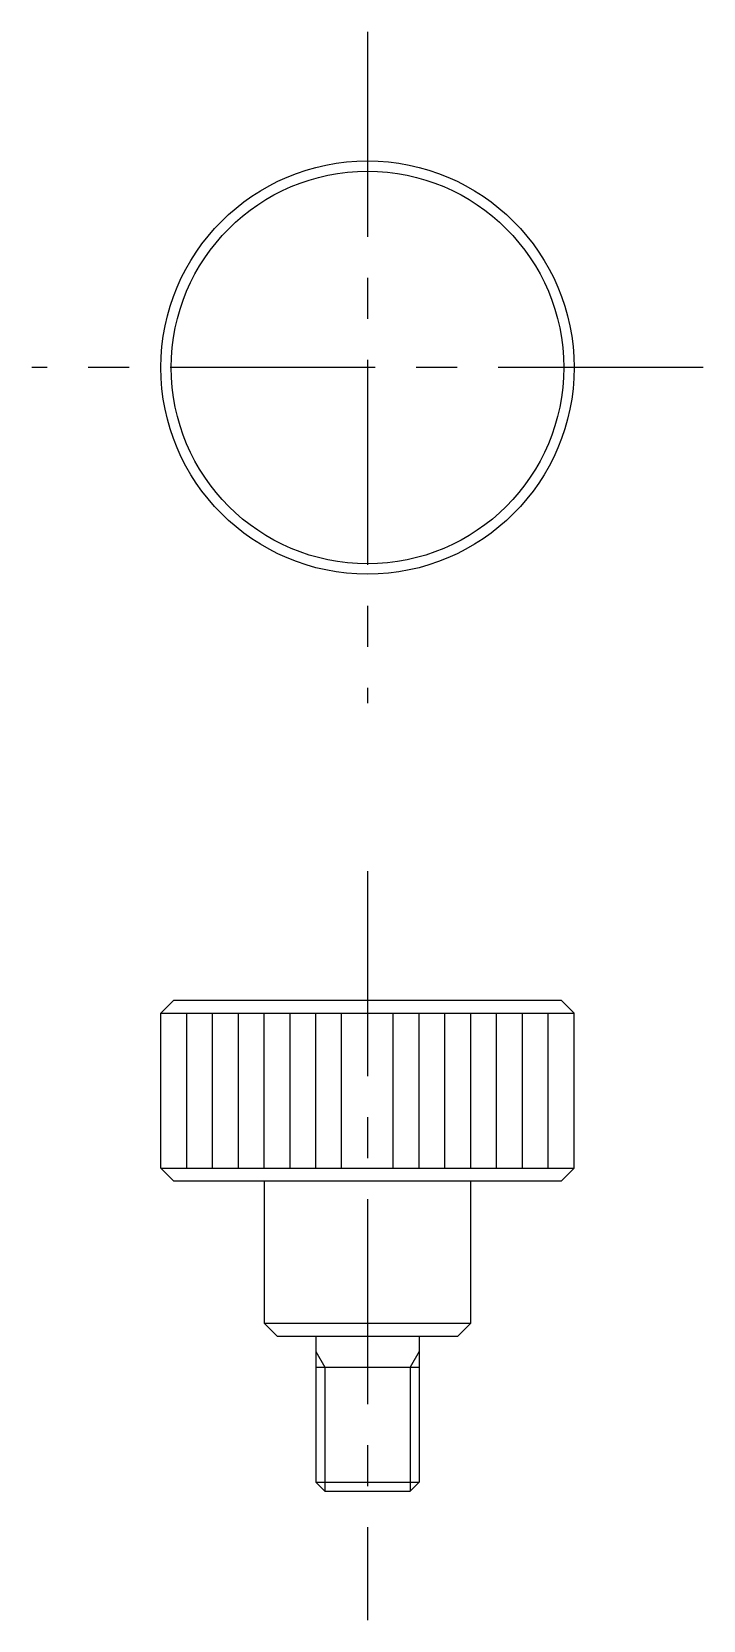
# Model space of a CAD drawing. Extents: x 11 to 157, y 10 to 154.
# Drawn here: x 131.3 to 157.3, y 92.6 to 154.1 of the extents above; entities outside this region: 2.
import ezdxf

# ---------------------------------------------------------------- set-up
doc = ezdxf.new("R2010")
doc.units = 0
doc.header["$LTSCALE"] = 0.25
doc.linetypes.add('CENTER', pattern=[50.8, 31.75, -6.35, 6.35, -6.35])
doc.layers.get('0').update_dxf_attribs({"linetype": 'CONTINUOUS'})
doc.layers.add('CENTER', color=1, linetype='CENTER')

msp = doc.modelspace()

# ---------------------------------------------------------------- linework, layer by layer
at = {"color": 7, "linetype": 'CONTINUOUS'}
for p, q in [((136.772, 116.582), (136.272, 116.082)), ((136.772, 116.582), (151.772, 116.582)), ((151.772, 116.582), (152.272, 116.082)), ((136.272, 116.082), (152.272, 116.082)), ((136.272, 110.082), (136.272, 116.082)), ((137.272, 110.082), (137.272, 116.082)), ((138.272, 110.082), (138.272, 116.082)), ((139.272, 110.082), (139.272, 116.082)), ((139.272, 110.082), (139.272, 116.082)), ((140.272, 110.082), (140.272, 116.082)), ((140.272, 110.082), (140.272, 116.082)), ((141.272, 110.082), (141.272, 116.082)), ((142.272, 110.082), (142.272, 116.082)), ((143.272, 110.082), (143.272, 116.082)), ((145.272, 110.082), (145.272, 116.082)), ((146.272, 110.082), (146.272, 116.082)), ((147.272, 110.082), (147.272, 116.082)), ((148.272, 110.082), (148.272, 116.082)), ((149.272, 110.082), (149.272, 116.082)), ((149.272, 110.082), (149.272, 116.082)), ((150.272, 110.082), (150.272, 116.082)), ((150.272, 110.082), (150.272, 116.082)), ((151.272, 110.082), (151.272, 116.082)), ((152.272, 110.082), (152.272, 116.082)), ((136.272, 110.082), (152.272, 110.082)), ((136.272, 110.082), (136.772, 109.582)), ((151.772, 109.582), (152.272, 110.082)), ((151.772, 109.582), (136.772, 109.582)), ((140.272, 109.582), (140.272, 104.082)), ((148.272, 104.082), (148.272, 109.582)), ((140.272, 104.082), (148.272, 104.082)), ((140.272, 104.082), (140.772, 103.582)), ((147.772, 103.582), (148.272, 104.082)), ((140.772, 103.582), (147.772, 103.582)), ((142.272, 103.582), (142.272, 97.932)), ((146.272, 103.582), (146.272, 97.932)), ((142.272, 97.932), (146.272, 97.932)), ((142.272, 97.932), (142.622, 97.582)), ((146.272, 97.932), (145.922, 97.582)), ((142.622, 97.582), (145.922, 97.582))]:
    msp.add_line(p, q, dxfattribs=at)
at = {"color": 3, "linetype": 'CONTINUOUS'}
for p, q in [((142.272, 102.982), (142.622, 102.382)), ((146.272, 102.982), (145.922, 102.382)), ((142.622, 102.382), (142.622, 97.582)), ((145.922, 102.382), (145.922, 97.582))]:
    msp.add_line(p, q, dxfattribs=at)
at = {"linetype": 'CONTINUOUS'}
msp.add_line((142.272, 102.382), (146.272, 102.382), dxfattribs=at)
for p, q in [((143.447, 97.582), (143.447, 97.582)), ((144.272, 97.582), (144.272, 97.582))]:
    msp.add_line(p, q)
at = {"color": 7, "linetype": 'CONTINUOUS'}
for radius in [8, 7.6]:
    msp.add_circle((144.272, 141.08), radius, dxfattribs=at)
at = {"layer": 'CENTER', "color": 1, "linetype": 'CENTER'}
for p, q in [((144.272, 154.08), (144.272, 128.08)), ((157.272, 141.08), (131.272, 141.08)), ((144.272, 121.582), (144.272, 92.582))]:
    msp.add_line(p, q, dxfattribs=at)

# ---------------------------------------------------------------- texts
for s, p in [('NKOSAF4-6-7', (10.887, 23.268)), ('NKOSAF04-6-7', (10.887, 10.369))]:
    msp.add_text(s, height=4).set_placement(p)

doc.saveas('drawing.dxf')
